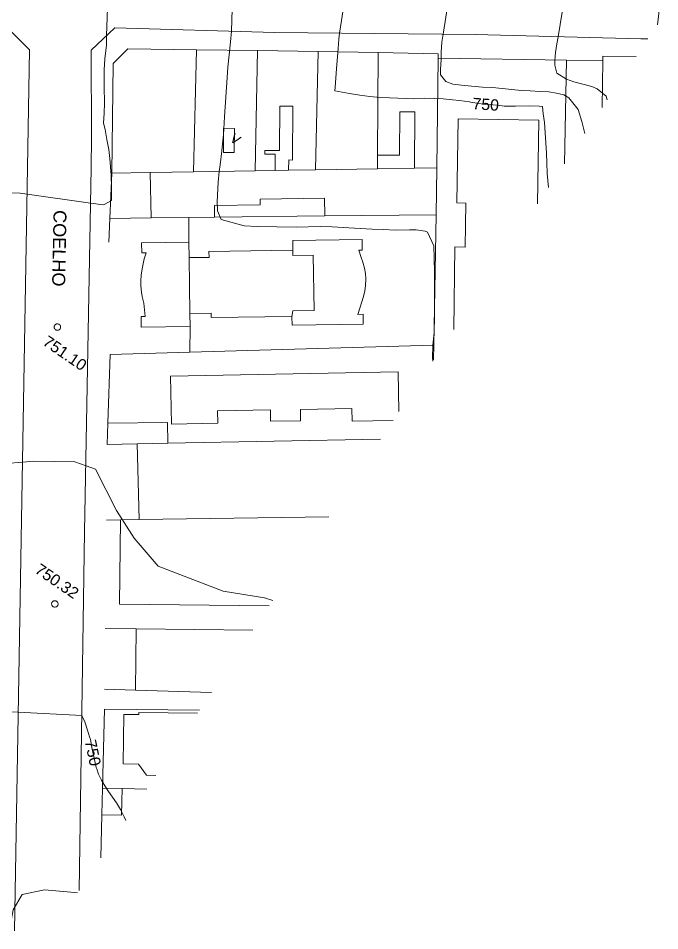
# Model space of a CAD drawing. Header units: metres. Extents: x 322294 to 7190115, y 7390841 to 10157759.
# Drawn here: x 323814.8 to 323913.9, y 7393324.1 to 7393465.1 of the extents above; entities that cross this region are included whole.
import ezdxf
from ezdxf.enums import TextEntityAlignment as Align

# ---------------------------------------------------------------- set-up
doc = ezdxf.new("R2010")
doc.units = ezdxf.units.M
doc.layers.get('0').update_dxf_attribs({"lineweight": 18})
for name, color, linetype, lineweight in [('100_SIST_VIARIO_MEIO_FIO', 1, 'Continuous', 18), ('160_P_SIMP_ASF_TOP', 7, 'Continuous', 18), ('206_MURO_E_MURO_ARRIMO', 7, 'Continuous', 18), ('214_PROJ_BEIRAL_EDIF', 10, 'Continuous', 18), ('600_CURVA_MESTRA', 14, 'Continuous', 18), ('602_CURVA_MESTRA_TOP', 24, 'Continuous', 18), ('604_CURVA_INTERM', 7, 'Continuous', 18), ('606_PTO_COTADO', 7, 'Continuous', 18), ('624_SEGM_CURVA_MESTRA', 14, 'Continuous', 18)]:
    doc.layers.add(name, color=color, linetype=linetype, lineweight=lineweight)
doc.styles.add('Style-Arial', font='arial.ttf', dxfattribs={"height": 1.75})

# ---------------------------------------------------------------- blocks, each defined once
blk = doc.blocks.new('SP09')
at = {"color": 0, "linetype": 'Continuous'}
blk.add_lwpolyline([(-0.03, -0.51), (-0.14, -0.49), (-0.24, -0.46), (-0.31, -0.42), (-0.35, -0.39), (-0.42, -0.31), (-0.47, -0.24), (-0.51, -0.15), (-0.52, -0.09), (-0.52, 0.03), (-0.51, 0.11), (-0.48, 0.2), (-0.44, 0.27), (-0.4, 0.33), (-0.32, 0.39), (-0.23, 0.44), (-0.15, 0.48), (-0.1, 0.48), (-0.03, 0.48), (0.08, 0.48), (0.19, 0.44), (0.27, 0.4), (0.35, 0.32), (0.41, 0.23), (0.46, 0.11), (0.48, 0.03), (0.48, -0.03), (0.47, -0.08), (0.44, -0.21), (0.38, -0.3), (0.31, -0.38), (0.23, -0.44), (0.1, -0.49), (0.02, -0.51)], close=True, dxfattribs=at)

msp = doc.modelspace()

# ---------------------------------------------------------------- linework, layer by layer
at = {"layer": '100_SIST_VIARIO_MEIO_FIO'}
for points in [[(323764.286, 7393430.829), (323764.733, 7393462.155), (323765.885, 7393464.028), (323766.305, 7393464.301), (323812.945, 7393463.71), (323816.51, 7393460.184), (323814.189, 7393324.107)], [(323826.098, 7393446.66), (323826.027, 7393460.107), (323829.682, 7393463.591), (323854.378, 7393462.86), (323885.399, 7393462.546), (323910.991, 7393461.87), (323912.077, 7393461.865)], [(323824.161, 7393330.321), (323824.986, 7393385.722), (323826.051, 7393441.954), (323826.098, 7393446.66)]]:
    msp.add_lwpolyline(points, dxfattribs=at)
at = {"layer": '206_MURO_E_MURO_ARRIMO'}
for p, q in [((323879.645, 7393458.878), (323899.514, 7393458.568)), ((323899.514, 7393458.568), (323905.11, 7393458.481)), ((323828.932, 7393434.149), (323829.229, 7393441.147)), ((323828.776, 7393430.47), (323828.932, 7393434.149)), ((323828.623, 7393402.529), (323828.519, 7393399.218)), ((323827.797, 7393346.133), (323828.084, 7393358.332)), ((323827.7, 7393342), (323827.797, 7393346.133))]:
    msp.add_line(p, q, dxfattribs=at)
for points in [[(323899.514, 7393458.568), (323899.181, 7393442.568)], [(323835.285, 7393434.22), (323828.932, 7393434.149)], [(323833.163, 7393399.328), (323828.519, 7393399.218)], [(323828.395, 7393387.555), (323830.567, 7393387.587)], [(323833.001, 7393370.742), (323828.216, 7393370.801)], [(323828.117, 7393361.408), (323832.885, 7393361.268)], [(323842.77, 7393358.165), (323828.084, 7393358.332)], [(323830.811, 7393346.074), (323827.797, 7393346.133)]]:
    msp.add_lwpolyline(points, dxfattribs=at)
at = {"layer": '214_PROJ_BEIRAL_EDIF'}
for points in [[(323835.174, 7393441.241), (323829.229, 7393441.147), (323829.426, 7393458.076), (323831.72, 7393460.353), (323842.326, 7393460.204), (323841.865, 7393441.346)], [(323851.737, 7393460.072), (323851.368, 7393441.497), (323841.865, 7393441.346), (323842.326, 7393460.204)], [(323854.459, 7393441.546), (323854.476, 7393444.06), (323852.872, 7393444.071), (323852.876, 7393444.63), (323855.153, 7393444.614), (323855.2, 7393451.472), (323857.185, 7393451.459), (323857.129, 7393443.162), (323856.569, 7393443.165), (323856.558, 7393441.579), (323860.724, 7393441.645), (323861.134, 7393459.909), (323851.737, 7393460.072), (323851.368, 7393441.497)], [(323870.304, 7393443.922), (323870.411, 7393459.748), (323861.134, 7393459.909), (323860.724, 7393441.645), (323870.289, 7393441.796)], [(323875.986, 7393441.886), (323879.447, 7393441.941), (323879.645, 7393458.878), (323879.663, 7393459.588), (323870.411, 7393459.748), (323870.304, 7393443.922), (323873.698, 7393443.899), (323873.744, 7393450.614), (323876.045, 7393450.599)], [(323848.179, 7393448.045), (323846.499, 7393448.057), (323846.474, 7393444.337), (323848.154, 7393444.326)], [(323854.459, 7393441.546), (323856.558, 7393441.579), (323860.724, 7393441.645), (323870.289, 7393441.796), (323875.986, 7393441.886), (323879.447, 7393441.941), (323879.361, 7393434.715), (323862.148, 7393434.522), (323862.105, 7393437.28), (323852.139, 7393437.123), (323852.153, 7393436.235), (323845.083, 7393436.124), (323845.111, 7393434.331), (323841.111, 7393434.286), (323835.285, 7393434.22), (323835.174, 7393441.241), (323841.865, 7393441.346), (323851.368, 7393441.497)], [(323857.199, 7393429.219), (323857.178, 7393430.728), (323867.897, 7393430.877), (323867.919, 7393429.253), (323867.404, 7393429.246), (323867.745, 7393428.124), (323868.01, 7393427.358), (323868.287, 7393426.448), (323868.41, 7393425.616), (323868.465, 7393424.785), (323868.417, 7393423.743), (323868.326, 7393422.954), (323868.14, 7393422.092), (323867.274, 7393419.314), (323868.052, 7393419.325), (323868.074, 7393417.781), (323857.086, 7393417.629), (323857.066, 7393419.006), (323844.571, 7393418.832), (323844.561, 7393419.505), (323841.284, 7393419.46), (323841.312, 7393417.448), (323841.276, 7393413.493), (323878.987, 7393414.568), (323879.361, 7393434.715), (323862.148, 7393434.522), (323845.111, 7393434.331), (323841.111, 7393434.286), (323841.131, 7393430.458), (323841.164, 7393428.079), (323844.253, 7393428.122), (323844.241, 7393429.039)], [(323841.131, 7393430.458), (323841.164, 7393428.079), (323841.284, 7393419.46), (323841.312, 7393417.448), (323833.76, 7393417.343), (323833.737, 7393419.006), (323834.386, 7393419.015), (323834.154, 7393421.038), (323833.931, 7393422.064), (323833.807, 7393422.746), (323833.698, 7393423.748), (323833.684, 7393424.463), (323833.761, 7393425.385), (323833.904, 7393426.361), (323834.234, 7393427.906), (323834.544, 7393428.842), (323833.847, 7393428.832), (323833.826, 7393430.356)], [(323857.199, 7393429.219), (323857.178, 7393430.728), (323867.897, 7393430.877), (323867.919, 7393429.253), (323867.404, 7393429.246), (323867.745, 7393428.124), (323868.01, 7393427.358), (323868.287, 7393426.448), (323868.41, 7393425.616), (323868.465, 7393424.785), (323868.417, 7393423.743), (323868.326, 7393422.954), (323868.14, 7393422.092), (323867.274, 7393419.314), (323868.052, 7393419.325), (323868.074, 7393417.781), (323857.086, 7393417.629), (323857.066, 7393419.006), (323857.183, 7393419.849), (323860.489, 7393419.895), (323860.37, 7393428.473), (323857.21, 7393428.429)], [(323857.066, 7393419.006), (323857.183, 7393419.849), (323860.489, 7393419.895), (323860.37, 7393428.473), (323857.21, 7393428.429), (323857.199, 7393429.219), (323844.241, 7393429.039), (323844.253, 7393428.122), (323841.164, 7393428.079), (323841.284, 7393419.46), (323844.561, 7393419.505), (323844.571, 7393418.832)]]:
    msp.add_lwpolyline(points, close=True, dxfattribs=at)
for points in [[(323904.995, 7393451.268), (323905.11, 7393458.481), (323905.138, 7393459.208), (323910.259, 7393459.144)], [(323895.236, 7393449.318), (323882.742, 7393449.509), (323882.544, 7393436.542), (323883.931, 7393436.521), (323883.827, 7393429.721), (323882.267, 7393429.745), (323882.072, 7393416.969)], [(323895.038, 7393436.37), (323895.236, 7393449.318)], [(323841.276, 7393413.493), (323878.987, 7393414.568), (323878.945, 7393412.291)], [(323870.75, 7393400.029), (323837.892, 7393399.416), (323837.826, 7393402.613), (323828.623, 7393402.529), (323828.956, 7393413.142), (323841.276, 7393413.493)], [(323872.688, 7393402.929), (323866.381, 7393402.811), (323866.344, 7393404.798), (323858.365, 7393404.649), (323858.397, 7393402.893), (323853.77, 7393402.807), (323853.737, 7393404.581), (323845.569, 7393404.429), (323845.605, 7393402.492), (323838.425, 7393402.358), (323838.286, 7393409.771), (323873.496, 7393410.429)], [(323873.496, 7393410.429), (323873.611, 7393404.31)], [(323837.892, 7393399.416), (323833.163, 7393399.328), (323833.433, 7393387.629), (323862.75, 7393388.06)], [(323870.75, 7393400.029), (323837.892, 7393399.416)], [(323853.539, 7393374.278), (323830.408, 7393374.561), (323830.567, 7393387.587), (323833.433, 7393387.629), (323862.75, 7393388.06)], [(323851.029, 7393370.521), (323833.001, 7393370.742), (323832.885, 7393361.268), (323844.613, 7393360.921)], [(323836.049, 7393348.108), (323834.606, 7393348.126), (323833.363, 7393349.845), (323830.998, 7393349.874), (323831.091, 7393357.522), (323833.396, 7393357.494), (323833.4, 7393357.816), (323842.463, 7393357.705)], [(323834.639, 7393345.998), (323830.811, 7393346.074), (323830.729, 7393341.94), (323827.7, 7393342), (323827.545, 7393335.384)]]:
    msp.add_lwpolyline(points, dxfattribs=at)
at = {"layer": '600_CURVA_MESTRA', "elevation": 750, "flags": 128}
msp.add_lwpolyline([(323884.511, 7393452.143), (323882.966, 7393452.361), (323881.894, 7393452.478), (323880.433, 7393452.594), (323879.081, 7393452.672), (323877.606, 7393452.713), (323875.793, 7393452.634), (323874.712, 7393452.648), (323872.125, 7393452.748), (323870.712, 7393452.844), (323869.102, 7393452.99), (323867.549, 7393453.182), (323865.954, 7393453.438), (323863.694, 7393453.872), (323863.748, 7393454.429), (323863.951, 7393457.236), (323864.222, 7393460.409), (323864.321, 7393461.808), (323864.438, 7393462.758), (323866.008, 7393472.958)], dxfattribs=at)
at = {"layer": '600_CURVA_MESTRA', "elevation": 750}
for points in [[(323896.734, 7393438.907), (323896.541, 7393441.054), (323896.454, 7393442.714), (323896.399, 7393444.207), (323896.223, 7393447.347), (323896.094, 7393448.963), (323895.9, 7393450.272), (323895.779, 7393451.421), (323895.256, 7393451.489), (323893.861, 7393451.524), (323891.614, 7393451.5), (323889.875, 7393451.492), (323889.546, 7393451.536)], [(323813.085, 7393357.924), (323814.765, 7393357.864), (323824.564, 7393357.368), (323825.028, 7393356.393), (323825.487, 7393355.093), (323825.782, 7393354.07)], [(323826.886, 7393349.125), (323827.162, 7393348.299), (323827.619, 7393347.365), (323828.13, 7393346.491), (323828.719, 7393345.605), (323829.937, 7393343.842), (323830.548, 7393342.85), (323831.152, 7393341.695), (323831.385, 7393341.129)]]:
    msp.add_lwpolyline(points, dxfattribs=at)
at = {"layer": '604_CURVA_INTERM', "flags": 128}
for points, elevation in [([(323811.328, 7393438.103), (323815.032, 7393438.05), (323816.13, 7393437.894), (323825.947, 7393436.5), (323827.946, 7393436.216), (323829.185, 7393436.889), (323829.186, 7393438.888), (323829.139, 7393440.8), (323828.909, 7393443.419), (323828.744, 7393444.805), (323828.47, 7393446.351), (323828.173, 7393447.864), (323827.947, 7393448.843), (323828.064, 7393450.375), (323828.071, 7393451.959), (323828.035, 7393454.542), (323828.054, 7393457.099), (323828.157, 7393458.787), (323828.392, 7393460.881), (323828.423, 7393462.391), (323828.811, 7393473.684)], 752), ([(323902.329, 7393447.279), (323901.893, 7393449.109), (323901.298, 7393450.948), (323899.888, 7393452.763), (323899.075, 7393453.223), (323897.959, 7393453.504), (323896.754, 7393453.675), (323895.368, 7393453.74), (323893.902, 7393453.848), (323892.486, 7393453.922), (323891.039, 7393454.04), (323889.585, 7393454.2), (323888.07, 7393454.342), (323886.509, 7393454.418), (323884.844, 7393454.589), (323883.279, 7393454.729), (323881.958, 7393454.87), (323880.848, 7393455.268), (323880.038, 7393456.332), (323880.04, 7393457.167), (323880.119, 7393458.714), (323880.141, 7393459.826), (323880.25, 7393461.364), (323880.46, 7393462.596), (323882.012, 7393472.813)], 749), ([(323899.848, 7393472.408), (323898.193, 7393462.208), (323898.004, 7393461.087), (323897.804, 7393459.769), (323897.693, 7393458.511), (323897.717, 7393457.804), (323898.029, 7393456.596), (323899.482, 7393455.673), (323900.616, 7393455.259), (323903.441, 7393454.498), (323904.236, 7393454.172), (323905.652, 7393453.019), (323905.793, 7393452.462)], 748), ([(323913.92, 7393467.114), (323913.549, 7393464.067)], 747), ([(323847.81, 7393466.474), (323847.733, 7393463.057), (323847.584, 7393461.412), (323847.35, 7393459.39), (323847.154, 7393457.512), (323847.034, 7393455.921), (323846.666, 7393449.832), (323846.497, 7393447.038), (323846.332, 7393445.684), (323846.232, 7393444.601), (323845.977, 7393442.424), (323845.825, 7393441.389), (323845.676, 7393439.721), (323845.504, 7393436.711), (323845.549, 7393435.309), (323846.126, 7393433.993), (323849.661, 7393433.012), (323851.695, 7393432.903), (323857.763, 7393432.805), (323861.419, 7393432.869), (323863.291, 7393432.822), (323867.621, 7393432.594), (323869.464, 7393432.471), (323871.141, 7393432.424), (323873.095, 7393432.321), (323875.254, 7393432.393), (323876.275, 7393432.396), (323877.667, 7393432.181), (323878.003, 7393431.999), (323878.972, 7393429.929), (323879.066, 7393427.925), (323879.118, 7393425.949), (323879.086, 7393421.534), (323879.104, 7393419.085), (323879.053, 7393416.464), (323878.862, 7393414.558), (323878.804, 7393412.598), (323878.827, 7393412.114)], 751), ([(323813.484, 7393324.578), (323813.985, 7393327.321), (323815.346, 7393329.721), (323818.821, 7393330.412), (323822.89, 7393330.083), (323823.911, 7393329.948)], 749)]:
    msp.add_lwpolyline(points, dxfattribs=dict(at, elevation=elevation))
at = {"layer": '604_CURVA_INTERM', "elevation": 751}
msp.add_lwpolyline([(323854.092, 7393375.104), (323852.798, 7393375.534), (323846.445, 7393376.58), (323836.406, 7393380.402), (323832.689, 7393384.774), (323829.952, 7393389.006), (323826.722, 7393395.398), (323825.269, 7393395.924), (323823.529, 7393396.555), (323817.125, 7393396.641), (323815.469, 7393396.498), (323812.854, 7393396.272)], dxfattribs=at)
at = {"layer": '624_SEGM_CURVA_MESTRA', "elevation": 750}
for points in [[(323889.546, 7393451.536), (323888.82, 7393451.633), (323886.603, 7393451.795), (323884.657, 7393452.123), (323884.511, 7393452.143)], [(323825.782, 7393354.07), (323825.903, 7393353.651), (323826.186, 7393352.164), (323826.572, 7393350.314), (323826.824, 7393349.311), (323826.886, 7393349.125)]]:
    msp.add_lwpolyline(points, dxfattribs=at)

# ---------------------------------------------------------------- block references
at = {"layer": '606_PTO_COTADO', "rotation": 325.5688295630279}
for p in [(323820.833, 7393417.348, 751.1), (323820.443, 7393374.583, 750.32)]:
    msp.add_blockref('SP09', p, dxfattribs=at)

# ---------------------------------------------------------------- texts
at = {"layer": '160_P_SIMP_ASF_TOP', "style": 'Style-Arial'}
msp.add_text('COELHO', height=2, rotation=268.91497, dxfattribs=at).set_placement((323821.223, 7393435.423), align=Align.MIDDLE_LEFT)
at = {"layer": '214_PROJ_BEIRAL_EDIF', "style": 'Style-Arial'}
msp.add_text('V', height=1.5, rotation=325.56883, dxfattribs=at).set_placement((323847.327, 7393446.191))
at = {"layer": '602_CURVA_MESTRA_TOP', "style": 'Style-Arial'}
for rotation, p in [(355.82527, (323887.024, 7393451.765)), (281.81102, (323826.305, 7393351.591))]:
    msp.add_text('750', height=1.75, rotation=rotation, dxfattribs=at).set_placement(p, align=Align.MIDDLE_CENTER)
at = {"layer": '606_PTO_COTADO', "style": 'Style-Arial'}
for s, p in [('751.10', (323821.974, 7393413.323, 751.1)), ('750.32', (323820.755, 7393378.117, 750.32))]:
    msp.add_text(s, height=1.75, rotation=325.56883, dxfattribs=at).set_placement(p, align=Align.MIDDLE_CENTER)

doc.saveas('drawing.dxf')
